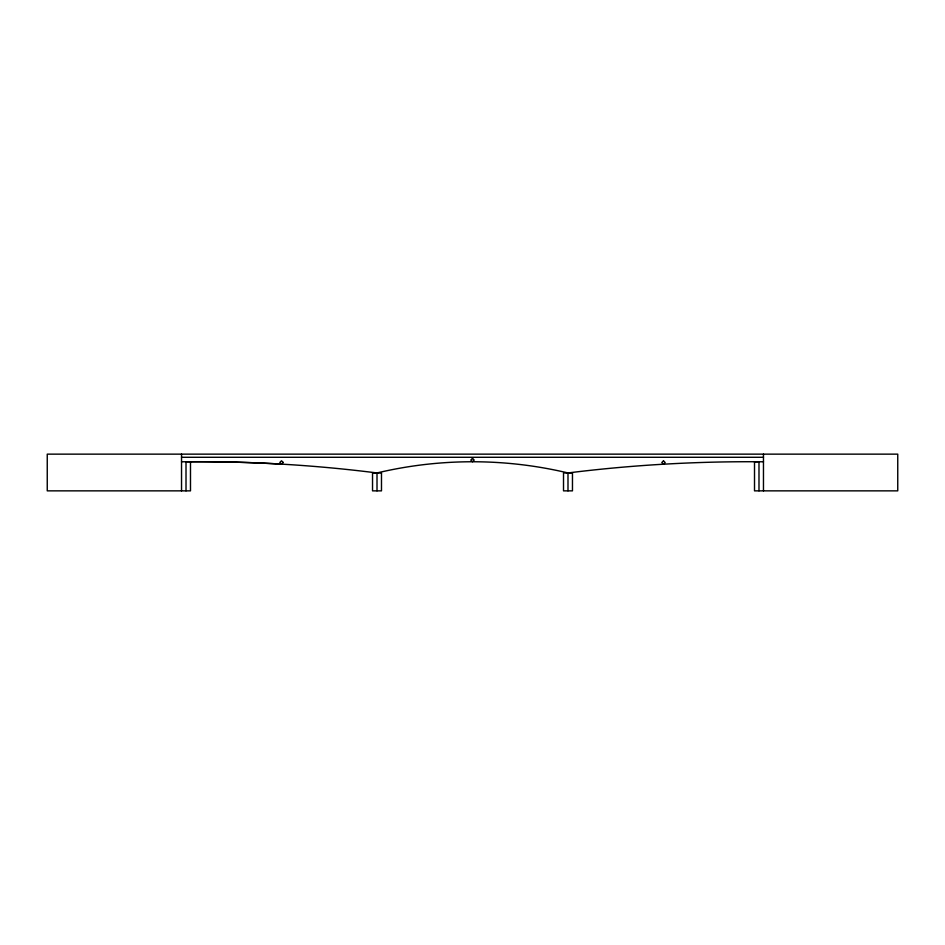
<?xml version="1.0" encoding="UTF-8"?>
<svg xmlns="http://www.w3.org/2000/svg" width="945" height="945" viewBox="0 0 945 945"><rect width="100%" height="100%" fill="white"/><g stroke="black" fill="none" stroke-linecap="round" stroke-linejoin="round"><path stroke-width="1.42" d="M181.535 457.285L763.466 457.285M181.535 461.762L190.488 461.762L190.488 490.857L47.25 490.857L47.25 454.143L897.75 454.143L897.75 490.857L754.512 490.857L754.512 461.762L763.466 461.762M281.704 464.137L281.515 464.125A1419.52 1419.52 0 0 0 186.011 461.762L186.011 490.857M763.466 454.143L763.466 490.857M758.989 490.857L758.989 461.762A1460.037 1460.037 0 0 0 663.484 464.219L663.307 464.219A1461.726 1461.726 0 0 0 567.992 472.949A413.036 413.036 0 0 0 377.008 472.949A1421.209 1421.209 0 0 0 190.37 461.727M567.992 472.949L567.992 490.857M377.008 472.949L377.008 490.857M181.535 454.143L181.535 490.857M283.193 462.448L281.515 464.125L279.826 462.448L281.515 460.782L283.193 462.448M472.5 458.396L470.823 460.073L472.5 461.762L474.177 460.073L472.5 458.396M663.484 460.853L661.807 462.53L663.484 464.219L665.174 462.53L663.484 460.853M381.485 472.949L372.531 472.949L372.531 490.857L381.485 490.857L381.485 472.949M572.469 472.949L563.515 472.949L563.515 490.857L572.469 490.857L572.469 472.949"/></g></svg>
